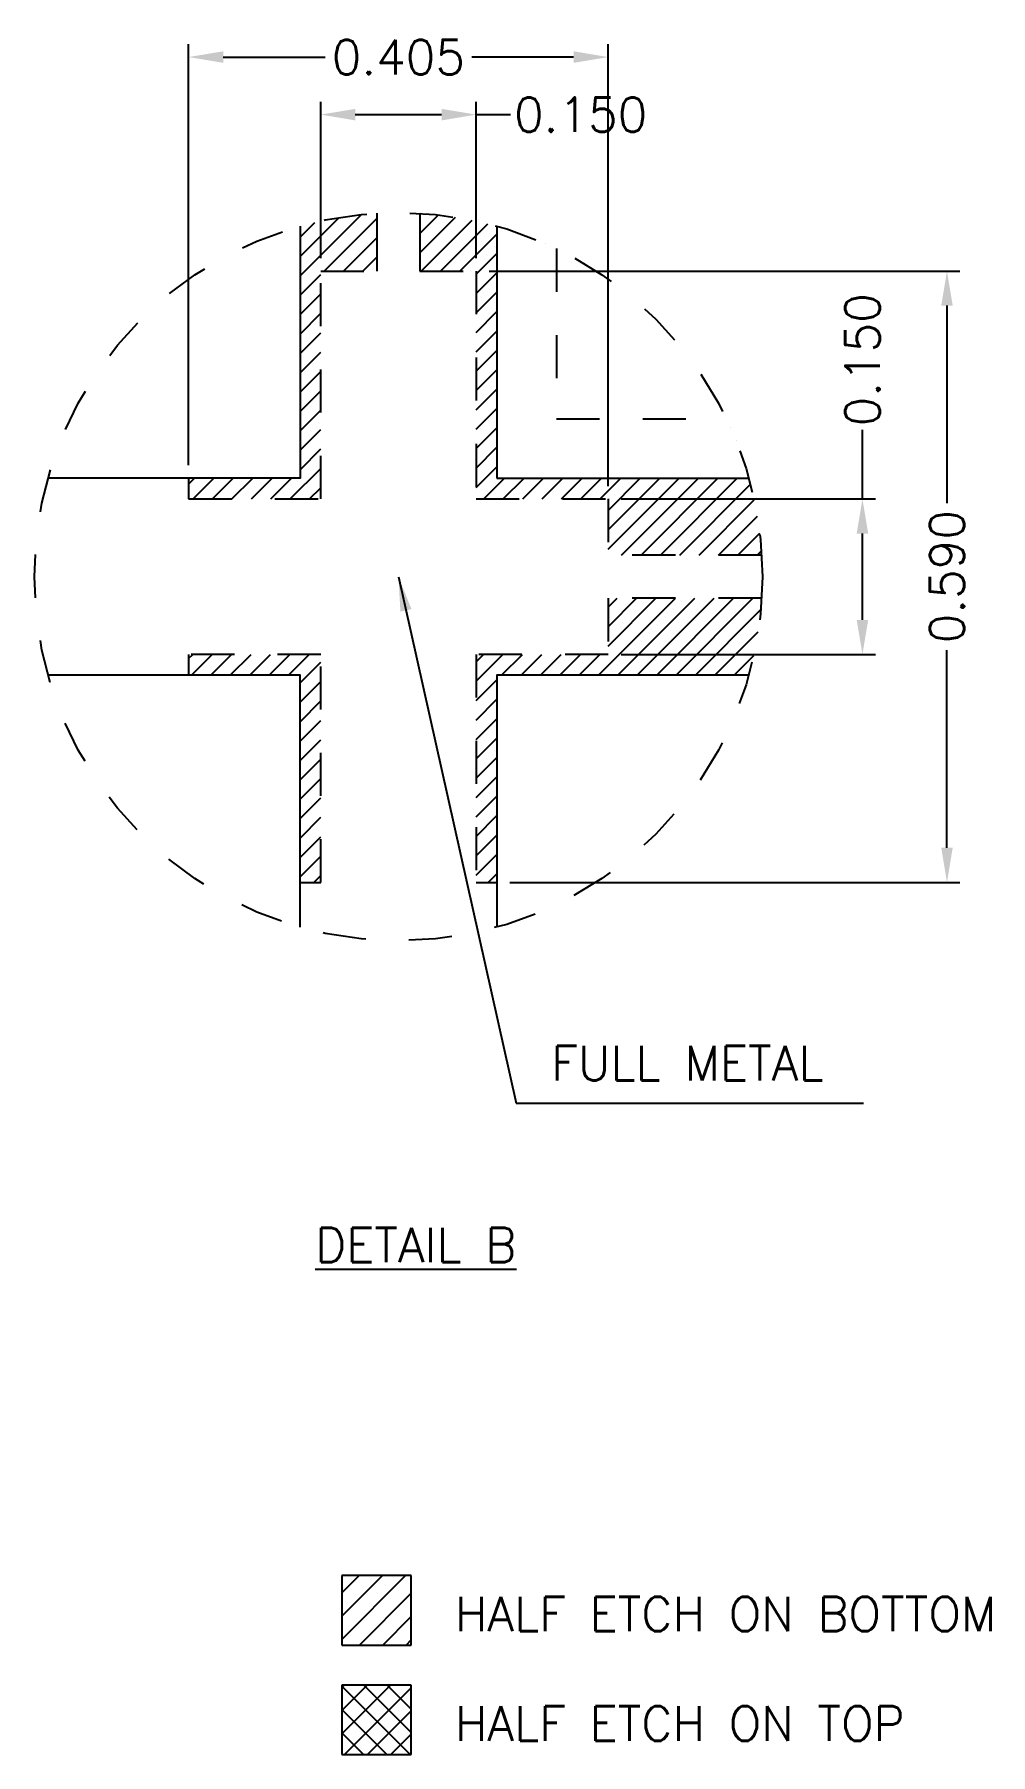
# Model space of a CAD drawing. Header units: millimetres. Extents: x -218.45 to -210.42, y 820.05 to 825.84.
# Drawn here: x -212.631 to -210.416, y 820.549 to 824.534 of the extents above; entities that cross this region are included whole.
import ezdxf
from ezdxf.enums import TextEntityAlignment as Align

# ---------------------------------------------------------------- set-up
doc = ezdxf.new("R2010")
doc.units = ezdxf.units.MM
doc.linetypes.add('HIDDEN', pattern=[0.375, 0.25, -0.125])
doc.layers.add('1', color=7, linetype='Continuous')
doc.layers.add('1D', color=4, linetype='Continuous')
doc.styles.add('SIMPLEX', font='simplex.shx', dxfattribs={"bigfont": 'AllInOneBig.shx'})
doc.dimstyles.get("Standard").update_dxf_attribs({"dimtxt": 0.08, "dimasz": 0.08, "dimexe": 0.03, "dimexo": 0.03, "dimgap": 0.01, "dimtad": 1, "dimzin": 4, "dimtxsty": 'SIMPLEX', "dimcen": 0.02, "dimclrd": 256, "dimclre": 256, "dimclrt": 256, "dimazin": 3, "dimtp": 0.03, "dimtm": 0.05, "dimtfac": 0.8, "dimtmove": 0, "dimatfit": 3, "dimfxl": 0.05, "dimtzin": 4, "dimlwd": -1, "dimlwe": -1})
doc.dimstyles.new('Standard2', dxfattribs={"dimtxt": 0.08, "dimasz": 0.08, "dimexe": 0.01, "dimexo": 0.01, "dimgap": 0.027, "dimtad": 1, "dimdec": 3, "dimlfac": 16.666667, "dimrnd": 0.0005, "dimzin": 1, "dimtxsty": 'SIMPLEX', "dimcen": 0.02, "dimclrd": 256, "dimclre": 256, "dimclrt": 256, "dimazin": 3, "dimtp": 0.03, "dimtm": 0.05, "dimtfac": 0.8, "dimtdec": 3, "dimtmove": 0, "dimatfit": 3, "dimfxl": 0.05, "dimtzin": 4, "dimlwd": -1, "dimlwe": -1})

# ---------------------------------------------------------------- blocks, each defined once
blk = doc.blocks.new('*D282')
at = {"transparency": 16777216}
for p, q in [((-211.9675, 824.0157), (-211.9675, 824.378)), ((-211.6075, 824.0157), (-211.6075, 824.378)), ((-211.8875, 824.348), (-211.6875, 824.348)), ((-211.6075, 824.348), (-211.5275, 824.348))]:
    blk.add_line(p, q, dxfattribs=at)
for points in [[(-211.8875, 824.3613), (-211.8875, 824.3346), (-211.9675, 824.348)], [(-211.6875, 824.3613), (-211.6875, 824.3346), (-211.6075, 824.348)]]:
    blk.add_solid(points, dxfattribs=at)
at = {"layer": 'Defpoints', "color": 0, "transparency": 16777216}
for p in [(-211.6075, 824.348), (-211.9675, 823.9857), (-211.6075, 823.9857)]:
    blk.add_point(p, dxfattribs=at)
at = {"transparency": 16777216, "insert": (-211.3651, 824.348), "char_height": 0.08, "attachment_point": 5, "style": 'SIMPLEX'}
blk.add_mtext('\\A1;0.150', dxfattribs=at)
blk = doc.blocks.new('*D283')
at = {"transparency": 16777216}
for p, q in [((-212.2735, 823.5357), (-212.2735, 824.5113)), ((-211.3015, 823.4877), (-211.3015, 824.5113)), ((-212.1935, 824.4813), (-211.9575, 824.4813)), ((-211.3815, 824.4813), (-211.6175, 824.4813))]:
    blk.add_line(p, q, dxfattribs=at)
for points in [[(-212.1935, 824.4947), (-212.1935, 824.468), (-212.2735, 824.4813)], [(-211.3815, 824.4947), (-211.3815, 824.468), (-211.3015, 824.4813)]]:
    blk.add_solid(points, dxfattribs=at)
at = {"layer": 'Defpoints', "color": 0, "transparency": 16777216}
for p in [(-211.3015, 824.4813), (-212.2735, 823.5057), (-211.3015, 823.4577)]:
    blk.add_point(p, dxfattribs=at)
at = {"transparency": 16777216, "insert": (-211.7875, 824.4813), "char_height": 0.08, "attachment_point": 5, "style": 'SIMPLEX'}
blk.add_mtext('\\A1;0.405', dxfattribs=at)
blk = doc.blocks.new('*D284')
at = {"transparency": 16777216}
for p, q in [((-210.7124, 823.4577), (-210.7124, 823.6177)), ((-211.2715, 823.4577), (-210.6824, 823.4577)), ((-210.7124, 823.1777), (-210.7124, 823.3777)), ((-211.2715, 823.0977), (-210.6824, 823.0977))]:
    blk.add_line(p, q, dxfattribs=at)
for points in [[(-210.7258, 823.3777), (-210.6991, 823.3777), (-210.7124, 823.4577)], [(-210.7258, 823.1777), (-210.6991, 823.1777), (-210.7124, 823.0977)]]:
    blk.add_solid(points, dxfattribs=at)
at = {"layer": 'Defpoints', "color": 0, "transparency": 16777216}
for p in [(-211.3015, 823.4577), (-210.7124, 823.4577), (-211.3015, 823.0977)]:
    blk.add_point(p, dxfattribs=at)
at = {"transparency": 16777216, "insert": (-210.7124, 823.7801), "char_height": 0.08, "attachment_point": 5, "rotation": 90, "style": 'SIMPLEX'}
blk.add_mtext('\\A1;0.150', dxfattribs=at)
blk = doc.blocks.new('*D285')
at = {"transparency": 16777216}
for p, q in [((-211.5775, 823.9857), (-210.4866, 823.9857)), ((-210.5166, 823.9057), (-210.5166, 823.4477)), ((-210.5166, 822.6497), (-210.5166, 823.1077)), ((-211.5295, 822.5697), (-210.4866, 822.5697))]:
    blk.add_line(p, q, dxfattribs=at)
for points in [[(-210.5299, 823.9057), (-210.5033, 823.9057), (-210.5166, 823.9857)], [(-210.5299, 822.6497), (-210.5033, 822.6497), (-210.5166, 822.5697)]]:
    blk.add_solid(points, dxfattribs=at)
at = {"layer": 'Defpoints', "color": 0, "transparency": 16777216}
for p in [(-211.6075, 823.9857), (-211.5595, 822.5697), (-210.5166, 822.5697)]:
    blk.add_point(p, dxfattribs=at)
at = {"transparency": 16777216, "insert": (-210.5166, 823.2777), "char_height": 0.08, "attachment_point": 5, "rotation": 90, "style": 'SIMPLEX'}
blk.add_mtext('\\A1;0.590', dxfattribs=at)

msp = doc.modelspace()

# ---------------------------------------------------------------- hatches: boundary and pattern name
h = msp.add_hatch()
h.set_pattern_fill('ANSI31', color=4, scale=0.01, style=0)
h.set_pattern_definition([(45, (-222.317574, 832.53095), (-0.02245064, 0.02245064), [])])
h.paths.add_polyline_path([(-211.02769, 823.6437), (-211.4215, 823.6437), (-211.4215, 824.03751, 0.0438153), (-211.5595, 824.08966), (-211.5595, 823.5057), (-210.97554, 823.5057, 0.0438153)], flags=17)
h.paths.add_polyline_path([(-211.9675, 823.0977), (-212.2735, 823.0977), (-212.2735, 823.0497), (-212.0155, 823.0497), (-212.0155, 822.5697), (-211.9675, 822.5697)], flags=16)
edge = h.paths.add_edge_path()
edge.add_line((-211.8375, 823.9857), (-211.8375, 824.11958))
edge.add_arc((-211.7875, 823.2777), 0.84337, 93.39885, 105.68483)
edge.add_line((-212.0155, 824.08966), (-212.0155, 823.5057))
edge.add_line((-212.0155, 823.5057), (-212.2735, 823.5057))
edge.add_line((-212.2735, 823.5057), (-212.2735, 823.4577))
edge.add_line((-212.2735, 823.4577), (-211.9675, 823.4577))
edge.add_line((-211.9675, 823.4577), (-211.9675, 823.9857))
edge.add_line((-211.9675, 823.9857), (-211.8375, 823.9857))
edge = h.paths.add_edge_path()
edge.add_line((-210.94562, 823.2277), (-211.3015, 823.2277))
edge.add_line((-211.3015, 823.2277), (-211.3015, 823.0977))
edge.add_line((-211.3015, 823.0977), (-211.6075, 823.0977))
edge.add_line((-211.6075, 823.0977), (-211.6075, 822.5697))
edge.add_line((-211.6075, 822.5697), (-211.5595, 822.5697))
edge.add_line((-211.5595, 822.5697), (-211.5595, 823.0497))
edge.add_line((-211.5595, 823.0497), (-210.97554, 823.0497))
edge.add_arc((-211.7875, 823.2777), 0.84337, 344.31517, 356.60115)
edge = h.paths.add_edge_path()
edge.add_line((-211.3015, 823.3277), (-210.94562, 823.3277))
edge.add_arc((-211.7875, 823.2777), 0.84337, 3.39885, 25.72013)
edge.add_line((-211.02769, 823.6437), (-211.4215, 823.6437))
edge.add_line((-211.4215, 823.6437), (-211.4215, 824.03751))
edge.add_arc((-211.7875, 823.2777), 0.84337, 64.27987, 86.60115)
edge.add_line((-211.7375, 824.11958), (-211.7375, 823.9857))
edge.add_line((-211.7375, 823.9857), (-211.6075, 823.9857))
edge.add_line((-211.6075, 823.9857), (-211.6075, 823.4577))
edge.add_line((-211.6075, 823.4577), (-211.3015, 823.4577))
edge.add_line((-211.3015, 823.4577), (-211.3015, 823.3277))
at = {"layer": '1D'}
h = msp.add_hatch(dxfattribs=at)
h.set_pattern_fill('ANSI31', color=256, scale=0.012, angle=360, style=0)
h.set_pattern_definition([(45, (-209.953035, 822.997016), (-0.02694077, 0.02694077), [])])
h.paths.add_polyline_path([(-211.75781, 820.803), (-211.75781, 820.9638), (-211.91861, 820.9638), (-211.91861, 820.803)])
h = msp.add_hatch(dxfattribs=at)
h.set_pattern_fill('ANSI37', color=6, scale=0.012, style=0)
h.set_pattern_definition([(45, (-230.237122, 823.50803), (-0.02694077, 0.02694077), []), (135, (-230.237122, 823.50803), (-0.02694077, -0.02694077), [])])
h.paths.add_polyline_path([(-211.75781, 820.54922), (-211.75781, 820.71002), (-211.91861, 820.71002), (-211.91861, 820.54922)])

# ---------------------------------------------------------------- linework, layer by layer
for p, q in [((-211.8375, 824.11958), (-211.8375, 823.9857)), ((-211.7375, 824.11958), (-211.7375, 823.9857))]:
    msp.add_line(p, q)
at = {"linetype": 'HIDDEN', "ltscale": 0.1}
for p, q in [((-212.2735, 823.5057), (-212.2735, 823.4577)), ((-210.94562, 823.3277), (-211.3015, 823.3277)), ((-210.94562, 823.2277), (-211.3015, 823.2277)), ((-212.2735, 823.0977), (-212.2735, 823.0497)), ((-212.0155, 822.5697), (-211.9675, 822.5697)), ((-211.6075, 822.5697), (-211.5595, 822.5697))]:
    msp.add_line(p, q, dxfattribs=at)
for points in [[(-212.0155, 824.08966), (-212.0155, 823.5057), (-212.59946, 823.5057)], [(-211.5595, 824.08966), (-211.5595, 823.5057)], [(-211.5595, 823.5057), (-210.97554, 823.5057)], [(-212.0155, 822.46574), (-212.0155, 823.0497), (-212.59946, 823.0497)]]:
    msp.add_lwpolyline(points)
at = {"color": 1, "linetype": 'HIDDEN', "ltscale": 0.3}
msp.add_lwpolyline([(-211.4215, 824.03751), (-211.4215, 823.6437), (-211.02769, 823.6437)], dxfattribs=at)
at = {"linetype": 'HIDDEN', "ltscale": 0.1}
for points in [[(-212.2735, 823.4577), (-211.9675, 823.4577), (-211.9675, 823.9857), (-211.8375, 823.9857)], [(-211.7375, 823.9857), (-211.6075, 823.9857), (-211.6075, 823.4577), (-211.3015, 823.4577), (-211.3015, 823.3277)], [(-211.3015, 823.2277), (-211.3015, 823.0977), (-211.6075, 823.0977), (-211.6075, 822.5697)], [(-211.9675, 822.5697), (-211.9675, 823.0977), (-212.2735, 823.0977)]]:
    msp.add_lwpolyline(points, dxfattribs=at)
at = {"ltscale": 0.1}
msp.add_lwpolyline([(-210.97554, 823.0497), (-211.5595, 823.0497), (-211.5595, 822.46574)], dxfattribs=at)
at = {"linetype": 'HIDDEN', "ltscale": 0.1}
msp.add_circle((-211.7875, 823.2777), 0.84337, dxfattribs=at)
at = {"layer": '1'}
for p, q in [((-211.75781, 820.9638), (-211.91861, 820.9638)), ((-211.91861, 820.9638), (-211.91861, 820.803)), ((-211.75781, 820.803), (-211.75781, 820.9638)), ((-211.91861, 820.803), (-211.75781, 820.803)), ((-211.75781, 820.71002), (-211.91861, 820.71002)), ((-211.91861, 820.71002), (-211.91861, 820.54922)), ((-211.75781, 820.54922), (-211.75781, 820.71002)), ((-211.91861, 820.54922), (-211.75781, 820.54922))]:
    msp.add_line(p, q, dxfattribs=at)

# ---------------------------------------------------------------- texts
at = {"layer": '1D', "linetype": 'ByBlock', "style": 'SIMPLEX'}
for s, p in [('HALF ETCH ON BOTTOM', (-211.65667, 820.87483)), ('HALF ETCH ON TOP', (-211.65667, 820.62105))]:
    msp.add_text(s, height=0.08, dxfattribs=at).set_placement(p, align=Align.MIDDLE_LEFT)
at = {"layer": '1D', "ltscale": 0.1, "char_height": 0.08, "width": 0.7819107, "attachment_point": 1, "style": 'SIMPLEX'}
for s, insert in [('FULL METAL', (-211.43334, 822.19105)), ('{\\LDETAIL B}', (-211.98038, 821.76976))]:
    msp.add_mtext(s, dxfattribs=dict(at, insert=insert))

# ---------------------------------------------------------------- dimensions: what is measured, and where the dimension line sits
dim = msp.add_linear_dim(base=(-211.3015, 824.48132), p1=(-212.2735, 823.5057), p2=(-211.3015, 823.4577), text='0.405', dimstyle='Standard')
dim.commit()
dim.dimension.update_dxf_attribs({"geometry": '*D283', "text_midpoint": (-211.7875, 824.48132)})
dim = msp.add_linear_dim(base=(-211.6075, 824.34798), p1=(-211.9675, 823.9857), p2=(-211.6075, 823.9857), text='0.150', dimstyle='Standard')
dim.commit()
dim.dimension.update_dxf_attribs({"geometry": '*D282', "text_midpoint": (-211.36512, 824.34798), "dimtype": 160})
dim = msp.add_linear_dim(base=(-210.5166, 822.5697), p1=(-211.6075, 823.9857), p2=(-211.5595, 822.5697), angle=90, text='0.590', dimstyle='Standard')
dim.commit()
dim.dimension.update_dxf_attribs({"geometry": '*D285', "text_midpoint": (-210.5166, 823.2777)})
dim = msp.add_linear_dim(base=(-210.71242, 823.4577), p1=(-211.3015, 823.0977), p2=(-211.3015, 823.4577), angle=90, text='0.150', dimstyle='Standard')
dim.commit()
dim.dimension.update_dxf_attribs({"geometry": '*D284', "text_midpoint": (-210.71242, 823.78008), "dimtype": 160})

# ---------------------------------------------------------------- leaders
at = {"layer": '1D', "ltscale": 0.1}
msp.add_leader([(-211.7875, 823.2777), (-211.51451, 822.05817), (-210.70978, 822.05817)], dimstyle='Standard2', override={"dimgap": 0.027, "dimtad": 0}, dxfattribs=at)

doc.saveas('drawing.dxf')
